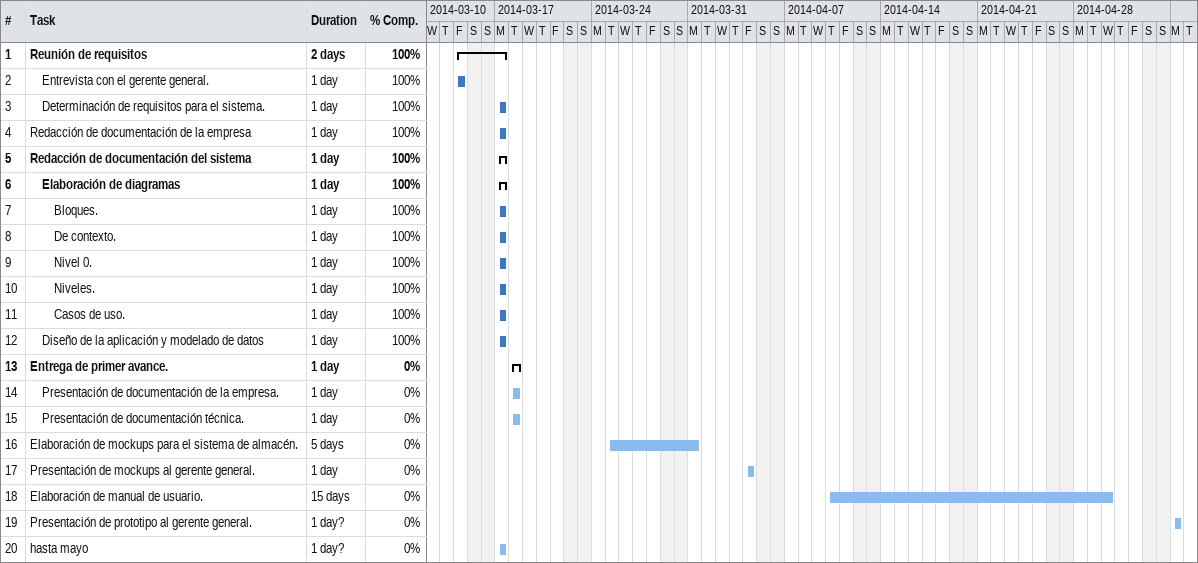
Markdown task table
| ID | Level | Task | Duration | Start | Finish | % complete |
|---|---|---|---|---|---|---|
| 1 | 1 | **Reunión de requisitos** | 2d | 2014-03-14 | 2014-03-17 | 100 |
| 2 | 2 | Entrevista con el gerente general. | 1d | 2014-03-14 | 2014-03-14 | 100 |
| 3 | 2 | Determinación de requisitos para el sistema. | 1d | 2014-03-17 | 2014-03-17 | 100 |
| 4 | 1 | Redacción de documentación de la empresa | 1d | 2014-03-17 | 2014-03-17 | 100 |
| 5 | 1 | **Redacción de documentación del sistema** | 1d | 2014-03-17 | 2014-03-17 | 100 |
| 6 | 2 | **Elaboración de diagramas** | 1d | 2014-03-17 | 2014-03-17 | 100 |
| 7 | 3 | Bloques. | 1d | 2014-03-17 | 2014-03-17 | 100 |
| 8 | 3 | De contexto. | 1d | 2014-03-17 | 2014-03-17 | 100 |
| 9 | 3 | Nivel 0. | 1d | 2014-03-17 | 2014-03-17 | 100 |
| 10 | 3 | Niveles. | 1d | 2014-03-17 | 2014-03-17 | 100 |
| 11 | 3 | Casos de uso. | 1d | 2014-03-17 | 2014-03-17 | 100 |
| 12 | 2 | Diseño de la aplicación y modelado de datos | 1d | 2014-03-17 | 2014-03-17 | 100 |
| 13 | 1 | **Entrega de primer avance.** | 1d | 2014-03-18 | 2014-03-18 | 0 |
| 14 | 2 | Presentación de documentación de la empresa. | 1d | 2014-03-18 | 2014-03-18 | 0 |
| 15 | 2 | Presentación de documentación técnica. | 1d | 2014-03-18 | 2014-03-18 | 0 |
| 16 | 1 | Elaboración de mockups para el sistema de almacén. | 5d | 2014-03-25 | 2014-03-31 | 0 |
| 17 | 1 | Presentación de mockups al gerente general. | 1d | 2014-04-04 | 2014-04-04 | 0 |
| 18 | 1 | Elaboración de manual de usuario. | 15d | 2014-04-10 | 2014-04-30 | 0 |
| 19 | 1 | Presentación de prototipo al gerente general. | 1d? | 2014-05-05 | 2014-05-05 | 0 |
| 20 | 1 | hasta mayo | 1d? | 2014-03-17 | 2014-03-17 | 0 |
